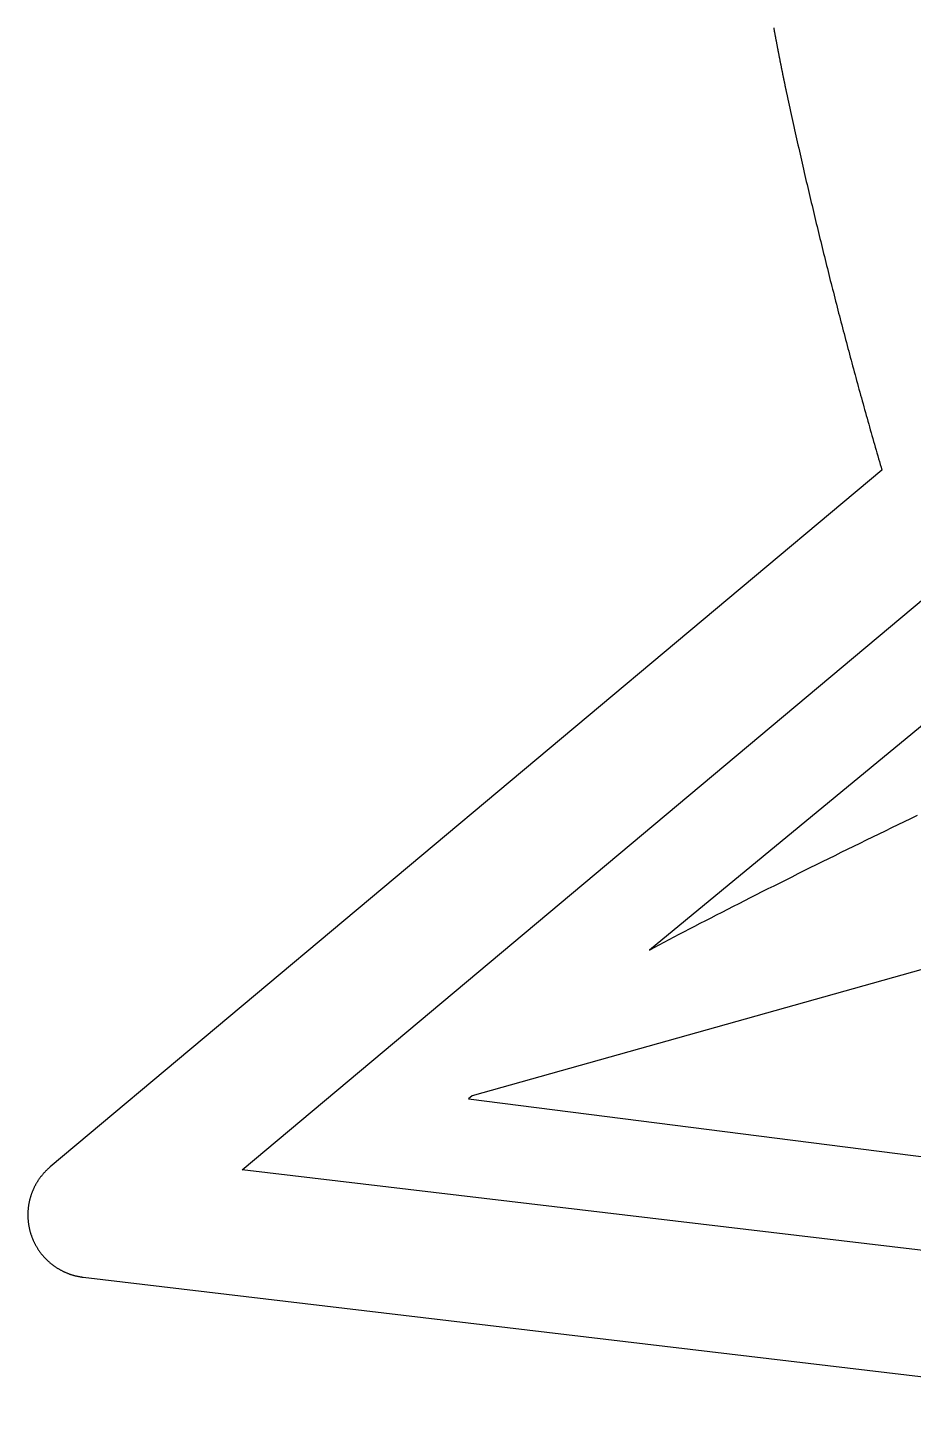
# Model space of a CAD drawing. Extents: x 5 to 105, y 2 to 136.
# Drawn here: x 7.31 to 16.6, y 32.4 to 46.99 of the extents above; entities that cross this region are included whole.
import ezdxf

# ---------------------------------------------------------------- set-up
doc = ezdxf.new("R2010")
doc.units = 0
doc.layers.get('0').update_dxf_attribs({"linetype": 'CONTINUOUS'})

msp = doc.modelspace()

# ---------------------------------------------------------------- linework, layer by layer
at = {"color": 7}
for points in [[(16.269, 42.3511), (7.5454, 35.0389)], [(20.9212, 33.6596), (9.5578, 35.0086), (18.3244, 42.357)], [(18.9178, 41.5067), (13.8303, 37.3148)], [(21.9206, 38.5784), (11.971, 35.7828)], [(11.971, 35.7828), (11.9332, 35.7516), (20.9059, 34.6097)], [(7.8904, 33.8812), (20.3591, 32.4011)]]:
    msp.add_lwpolyline(points, dxfattribs=at)
for points in [[(15.134, 46.9938, 0), (15.135, 46.9885, 0), (15.136, 46.9831, 0), (15.137, 46.9778, 0), (15.138, 46.9724, 0), (15.139, 46.9671, 0), (15.1399, 46.9617, 0), (15.1409, 46.9564, 0), (15.1419, 46.951, 0), (15.1429, 46.9456, 0), (15.1439, 46.9403, 0), (15.1449, 46.9349, 0), (15.1459, 46.9296, 0), (15.1469, 46.9242, 0), (15.1479, 46.9189, 0), (15.1489, 46.9135, 0), (15.1499, 46.9081, 0), (15.1509, 46.9028, 0), (15.1519, 46.8974, 0), (15.1529, 46.8921, 0), (15.1539, 46.8867, 0), (15.1549, 46.8814, 0), (15.1559, 46.876, 0), (15.1569, 46.8706, 0), (15.1579, 46.8653, 0), (15.1589, 46.8599, 0), (15.1599, 46.8546, 0), (15.161, 46.8492, 0), (15.162, 46.8438, 0), (15.163, 46.8385, 0), (15.164, 46.8331, 0), (15.165, 46.8277, 0), (15.166, 46.8224, 0), (15.167, 46.817, 0), (15.1681, 46.8116, 0), (15.1691, 46.8063, 0), (15.1701, 46.8009, 0), (15.1711, 46.7955, 0), (15.1721, 46.7902, 0), (15.1732, 46.7848, 0), (15.1742, 46.7794, 0), (15.1752, 46.7741, 0), (15.1763, 46.7687, 0), (15.1773, 46.7633, 0), (15.1783, 46.758, 0), (15.1793, 46.7526, 0), (15.1804, 46.7472, 0), (15.1814, 46.7419, 0), (15.1824, 46.7365, 0), (15.1835, 46.7311, 0), (15.1845, 46.7257, 0), (15.1856, 46.7204, 0), (15.1866, 46.715, 0), (15.1876, 46.7096, 0), (15.1887, 46.7043, 0), (15.1897, 46.6989, 0), (15.1908, 46.6935, 0), (15.1918, 46.6881, 0), (15.1929, 46.6828, 0), (15.1939, 46.6774, 0), (15.195, 46.672, 0), (15.196, 46.6666, 0), (15.1971, 46.6613, 0), (15.1981, 46.6559, 0), (15.1992, 46.6505, 0), (15.2002, 46.6451, 0), (15.2013, 46.6397, 0), (15.2024, 46.6344, 0), (15.2034, 46.629, 0), (15.2045, 46.6236, 0), (15.2056, 46.6182, 0), (15.2066, 46.6128, 0), (15.2077, 46.6074, 0), (15.2088, 46.6021, 0), (15.2098, 46.5967, 0), (15.2109, 46.5913, 0), (15.212, 46.5859, 0), (15.213, 46.5805, 0), (15.2141, 46.5751, 0), (15.2152, 46.5698, 0), (15.2163, 46.5644, 0), (15.2174, 46.559, 0), (15.2184, 46.5536, 0), (15.2195, 46.5482, 0), (15.2206, 46.5428, 0), (15.2217, 46.5374, 0), (15.2228, 46.532, 0), (15.2239, 46.5266, 0), (15.225, 46.5213, 0), (15.2261, 46.5159, 0), (15.2272, 46.5105, 0), (15.2283, 46.5051, 0), (15.2294, 46.4997, 0), (15.2305, 46.4943, 0), (15.2316, 46.4889, 0), (15.2327, 46.4835, 0), (15.2338, 46.4781, 0), (15.2349, 46.4727, 0), (15.236, 46.4673, 0), (15.2371, 46.4619, 0), (15.2382, 46.4565, 0), (15.2393, 46.4511, 0), (15.2404, 46.4457, 0), (15.2416, 46.4403, 0), (15.2427, 46.4349, 0), (15.2438, 46.4295, 0), (15.2449, 46.4241, 0), (15.246, 46.4187, 0), (15.2472, 46.4133, 0), (15.2483, 46.4079, 0), (15.2494, 46.4025, 0), (15.2506, 46.3971, 0), (15.2517, 46.3917, 0), (15.2528, 46.3863, 0), (15.254, 46.3809, 0), (15.2551, 46.3755, 0), (15.2562, 46.3701, 0), (15.2574, 46.3646, 0), (15.2585, 46.3592, 0), (15.2597, 46.3538, 0), (15.2608, 46.3484, 0), (15.262, 46.343, 0), (15.2631, 46.3376, 0), (15.2643, 46.3322, 0), (15.2654, 46.3268, 0), (15.2666, 46.3214, 0), (15.2677, 46.3159, 0), (15.2689, 46.3105, 0)], [(15.2689, 46.3105, 0), (15.2759, 46.2782, 0), (15.2828, 46.2459, 0), (15.2898, 46.2137, 0), (15.2968, 46.1814, 0), (15.3038, 46.1492, 0), (15.3108, 46.117, 0), (15.3179, 46.0848, 0), (15.3249, 46.0527, 0), (15.332, 46.0205, 0), (15.3391, 45.9884, 0), (15.3462, 45.9563, 0), (15.3533, 45.9242, 0), (15.3604, 45.8921, 0), (15.3676, 45.86, 0), (15.3747, 45.828, 0), (15.3819, 45.796, 0), (15.3891, 45.764, 0), (15.3963, 45.732, 0), (15.4035, 45.7, 0), (15.4108, 45.6681, 0), (15.418, 45.6362, 0), (15.4253, 45.6042, 0), (15.4326, 45.5724, 0), (15.4399, 45.5405, 0), (15.4472, 45.5086, 0), (15.4545, 45.4768, 0), (15.4619, 45.445, 0), (15.4692, 45.4132, 0), (15.4766, 45.3814, 0), (15.484, 45.3496, 0), (15.4914, 45.3179, 0), (15.4988, 45.2861, 0), (15.5063, 45.2544, 0), (15.5137, 45.2227, 0), (15.5212, 45.1911, 0), (15.5287, 45.1594, 0), (15.5362, 45.1278, 0), (15.5437, 45.0961, 0), (15.5512, 45.0645, 0), (15.5587, 45.0329, 0), (15.5663, 45.0014, 0), (15.5738, 44.9698, 0), (15.5814, 44.9383, 0), (15.589, 44.9068, 0), (15.5966, 44.8753, 0), (15.6043, 44.8438, 0), (15.6119, 44.8123, 0), (15.6196, 44.7809, 0), (15.6272, 44.7495, 0), (15.6349, 44.7181, 0), (15.6426, 44.6867, 0), (15.6503, 44.6553, 0), (15.6581, 44.6239, 0), (15.6658, 44.5926, 0), (15.6736, 44.5613, 0), (15.6814, 44.53, 0), (15.6891, 44.4987, 0), (15.6969, 44.4674, 0), (15.7048, 44.4362, 0), (15.7126, 44.4049, 0), (15.7204, 44.3737, 0), (15.7283, 44.3425, 0), (15.7362, 44.3114, 0), (15.7441, 44.2802, 0), (15.752, 44.249, 0), (15.7599, 44.2179, 0), (15.7678, 44.1868, 0), (15.7758, 44.1557, 0), (15.7837, 44.1246, 0), (15.7917, 44.0936, 0), (15.7997, 44.0625, 0), (15.8077, 44.0315, 0), (15.8157, 44.0005, 0), (15.8237, 43.9695, 0), (15.8318, 43.9385, 0), (15.8398, 43.9076, 0), (15.8479, 43.8766, 0), (15.856, 43.8457, 0), (15.8641, 43.8148, 0), (15.8722, 43.7839, 0), (15.8803, 43.7531, 0), (15.8885, 43.7222, 0), (15.8966, 43.6914, 0), (15.9048, 43.6605, 0), (15.913, 43.6297, 0), (15.9212, 43.599, 0), (15.9294, 43.5682, 0), (15.9376, 43.5374, 0), (15.9459, 43.5067, 0), (15.9541, 43.476, 0), (15.9624, 43.4453, 0), (15.9707, 43.4146, 0), (15.979, 43.3839, 0), (15.9873, 43.3533, 0), (15.9956, 43.3227, 0), (16.0039, 43.292, 0), (16.0123, 43.2614, 0), (16.0206, 43.2308, 0), (16.029, 43.2003, 0), (16.0374, 43.1697, 0), (16.0458, 43.1392, 0), (16.0542, 43.1087, 0), (16.0627, 43.0782, 0), (16.0711, 43.0477, 0), (16.0796, 43.0172, 0), (16.088, 42.9868, 0), (16.0965, 42.9563, 0), (16.105, 42.9259, 0), (16.1135, 42.8955, 0), (16.122, 42.8651, 0), (16.1306, 42.8348, 0), (16.1391, 42.8044, 0), (16.1477, 42.7741, 0), (16.1563, 42.7438, 0), (16.1649, 42.7135, 0), (16.1735, 42.6832, 0), (16.1821, 42.6529, 0), (16.1907, 42.6227, 0), (16.1994, 42.5924, 0), (16.208, 42.5622, 0), (16.2167, 42.532, 0), (16.2254, 42.5018, 0), (16.2341, 42.4716, 0), (16.2428, 42.4415, 0), (16.2515, 42.4113, 0), (16.2602, 42.3812, 0), (16.269, 42.3511, 0)], [(13.8303, 37.3148, 0), (13.8809, 37.3417, 0), (13.9321, 37.3688, 0), (13.984, 37.3963, 0), (14.0365, 37.4239, 0), (14.0896, 37.4519, 0), (14.1434, 37.4801, 0), (14.1977, 37.5085, 0), (14.2527, 37.5371, 0), (14.3082, 37.566, 0), (14.3643, 37.5951, 0), (14.4209, 37.6244, 0), (14.4781, 37.6539, 0), (14.5357, 37.6836, 0), (14.5939, 37.7135, 0), (14.6526, 37.7436, 0), (14.7118, 37.7738, 0), (14.7714, 37.8043, 0), (14.8315, 37.8349, 0), (14.892, 37.8656, 0), (14.9529, 37.8965, 0), (15.0143, 37.9275, 0), (15.076, 37.9587, 0), (15.1381, 37.99, 0), (15.2006, 38.0214, 0), (15.2635, 38.0529, 0), (15.3267, 38.0845, 0), (15.3902, 38.1163, 0), (15.454, 38.1481, 0), (15.5182, 38.18, 0), (15.5826, 38.212, 0), (15.6473, 38.244, 0), (15.7123, 38.2762, 0), (15.7775, 38.3083, 0), (15.8429, 38.3406, 0), (15.9085, 38.3729, 0), (15.9744, 38.4052, 0), (16.0405, 38.4375, 0), (16.1067, 38.4699, 0), (16.1731, 38.5023, 0), (16.2396, 38.5346, 0), (16.3063, 38.567, 0), (16.3731, 38.5994, 0), (16.44, 38.6318, 0), (16.507, 38.6642, 0), (16.5741, 38.6965, 0), (16.6412, 38.7288, 0)], [(7.5454, 35.0389, 0), (7.5407, 35.0349, 0), (7.536, 35.0308, 0), (7.5314, 35.0268, 0), (7.5268, 35.0226, 0), (7.5222, 35.0185, 0), (7.5177, 35.0143, 0), (7.5132, 35.0101, 0), (7.5088, 35.0058, 0), (7.5044, 35.0015, 0), (7.5001, 34.9972, 0), (7.4958, 34.9928, 0), (7.4916, 34.9884, 0), (7.4874, 34.984, 0), (7.4833, 34.9795, 0), (7.4792, 34.975, 0), (7.4751, 34.9705, 0), (7.4711, 34.9659, 0), (7.4672, 34.9613, 0), (7.4632, 34.9567, 0), (7.4594, 34.952, 0), (7.4555, 34.9473, 0), (7.4518, 34.9426, 0), (7.4481, 34.9378, 0), (7.4444, 34.933, 0), (7.4407, 34.9282, 0), (7.4371, 34.9234, 0), (7.4336, 34.9185, 0), (7.4301, 34.9136, 0), (7.4267, 34.9086, 0), (7.4233, 34.9037, 0), (7.4199, 34.8987, 0), (7.4166, 34.8937, 0), (7.4134, 34.8886, 0), (7.4102, 34.8836, 0), (7.407, 34.8785, 0), (7.4039, 34.8733, 0), (7.4009, 34.8682, 0), (7.3979, 34.863, 0), (7.3949, 34.8578, 0), (7.392, 34.8526, 0), (7.3891, 34.8474, 0), (7.3863, 34.8421, 0), (7.3835, 34.8368, 0), (7.3808, 34.8315, 0), (7.3781, 34.8262, 0), (7.3755, 34.8208, 0), (7.373, 34.8154, 0), (7.3704, 34.81, 0), (7.368, 34.8046, 0), (7.3656, 34.7991, 0), (7.3632, 34.7937, 0), (7.3609, 34.7882, 0), (7.3586, 34.7827, 0), (7.3564, 34.7772, 0), (7.3542, 34.7716, 0), (7.3521, 34.7661, 0), (7.35, 34.7605, 0), (7.348, 34.7549, 0), (7.346, 34.7493, 0), (7.3441, 34.7437, 0), (7.3423, 34.738, 0), (7.3404, 34.7323, 0), (7.3387, 34.7267, 0), (7.337, 34.721, 0), (7.3353, 34.7153, 0), (7.3337, 34.7095, 0), (7.3322, 34.7038, 0), (7.3307, 34.698, 0), (7.3292, 34.6923, 0), (7.3278, 34.6865, 0), (7.3265, 34.6807, 0), (7.3251, 34.6749, 0), (7.3239, 34.6691, 0), (7.3227, 34.6632, 0), (7.3216, 34.6574, 0), (7.3205, 34.6516, 0), (7.3195, 34.6457, 0), (7.3185, 34.6398, 0), (7.3175, 34.6339, 0), (7.3167, 34.628, 0), (7.3159, 34.6221, 0), (7.3151, 34.6162, 0), (7.3144, 34.6103, 0), (7.3137, 34.6044, 0), (7.3131, 34.5984, 0), (7.3125, 34.5925, 0), (7.312, 34.5865, 0), (7.3116, 34.5806, 0), (7.3112, 34.5746, 0), (7.3109, 34.5686, 0), (7.3106, 34.5626, 0), (7.3103, 34.5567, 0), (7.3102, 34.5507, 0), (7.3101, 34.5447, 0), (7.31, 34.5387, 0), (7.31, 34.5327, 0), (7.31, 34.5267, 0), (7.3101, 34.5207, 0), (7.3103, 34.5147, 0), (7.3105, 34.5086, 0), (7.3107, 34.5026, 0), (7.3111, 34.4966, 0), (7.3114, 34.4906, 0), (7.3119, 34.4846, 0), (7.3124, 34.4785, 0), (7.3129, 34.4725, 0), (7.3135, 34.4665, 0), (7.3141, 34.4605, 0), (7.3149, 34.4545, 0), (7.3156, 34.4484, 0), (7.3165, 34.4424, 0), (7.3173, 34.4364, 0), (7.3183, 34.4304, 0), (7.3193, 34.4244, 0), (7.3203, 34.4184, 0), (7.3214, 34.4124, 0), (7.3226, 34.4064, 0), (7.3238, 34.4004, 0), (7.3251, 34.3944, 0), (7.3264, 34.3884, 0), (7.3278, 34.3824, 0), (7.3293, 34.3764, 0), (7.3308, 34.3704, 0), (7.3323, 34.3645, 0), (7.334, 34.3585, 0), (7.3357, 34.3526, 0), (7.3374, 34.3466, 0)], [(7.3374, 34.3466, 0), (7.3392, 34.3407, 0), (7.341, 34.3348, 0), (7.343, 34.3289, 0), (7.3449, 34.323, 0), (7.3469, 34.3172, 0), (7.349, 34.3114, 0), (7.3511, 34.3057, 0), (7.3533, 34.2999, 0), (7.3555, 34.2942, 0), (7.3577, 34.2885, 0), (7.36, 34.2828, 0), (7.3624, 34.2772, 0), (7.3648, 34.2716, 0), (7.3673, 34.266, 0), (7.3698, 34.2605, 0), (7.3723, 34.255, 0), (7.375, 34.2495, 0), (7.3776, 34.244, 0), (7.3803, 34.2386, 0), (7.3831, 34.2332, 0), (7.3859, 34.2278, 0), (7.3887, 34.2225, 0), (7.3916, 34.2172, 0), (7.3945, 34.2119, 0), (7.3975, 34.2067, 0), (7.4005, 34.2015, 0), (7.4036, 34.1963, 0), (7.4067, 34.1911, 0), (7.4099, 34.186, 0), (7.4131, 34.1809, 0), (7.4164, 34.1759, 0), (7.4197, 34.1709, 0), (7.423, 34.1659, 0), (7.4264, 34.1609, 0), (7.4298, 34.156, 0), (7.4333, 34.1511, 0), (7.4368, 34.1463, 0), (7.4403, 34.1415, 0), (7.4439, 34.1367, 0), (7.4476, 34.1319, 0), (7.4513, 34.1272, 0), (7.455, 34.1226, 0), (7.4587, 34.1179, 0), (7.4625, 34.1133, 0), (7.4664, 34.1087, 0), (7.4703, 34.1042, 0), (7.4742, 34.0997, 0), (7.4781, 34.0953, 0), (7.4821, 34.0909, 0), (7.4862, 34.0865, 0), (7.4902, 34.0821, 0), (7.4944, 34.0778, 0), (7.4985, 34.0736, 0), (7.5027, 34.0693, 0), (7.5069, 34.0651, 0), (7.5112, 34.061, 0), (7.5155, 34.0569, 0), (7.5198, 34.0528, 0), (7.5242, 34.0488, 0), (7.5286, 34.0448, 0), (7.5331, 34.0408, 0), (7.5375, 34.0369, 0), (7.5421, 34.0331, 0), (7.5466, 34.0292, 0), (7.5512, 34.0254, 0), (7.5558, 34.0217, 0), (7.5605, 34.018, 0), (7.5651, 34.0143, 0), (7.5699, 34.0107, 0), (7.5746, 34.0071, 0), (7.5794, 34.0036, 0), (7.5842, 34.0001, 0), (7.5891, 33.9966, 0), (7.5939, 33.9932, 0), (7.5988, 33.9899, 0), (7.6038, 33.9866, 0), (7.6088, 33.9833, 0), (7.6138, 33.9801, 0), (7.6188, 33.9769, 0), (7.6239, 33.9737, 0), (7.629, 33.9706, 0), (7.6341, 33.9676, 0), (7.6392, 33.9646, 0), (7.6444, 33.9616, 0), (7.6496, 33.9587, 0), (7.6549, 33.9558, 0), (7.6601, 33.953, 0), (7.6654, 33.9502, 0), (7.6707, 33.9475, 0), (7.6761, 33.9448, 0), (7.6815, 33.9422, 0), (7.6869, 33.9396, 0), (7.6923, 33.9371, 0), (7.6978, 33.9346, 0), (7.7032, 33.9322, 0), (7.7088, 33.9298, 0), (7.7143, 33.9274, 0), (7.7198, 33.9251, 0), (7.7254, 33.9229, 0), (7.731, 33.9207, 0), (7.7367, 33.9186, 0), (7.7423, 33.9165, 0), (7.748, 33.9144, 0), (7.7537, 33.9124, 0), (7.7594, 33.9105, 0), (7.7651, 33.9086, 0), (7.7709, 33.9068, 0), (7.7767, 33.905, 0), (7.7825, 33.9032, 0), (7.7883, 33.9016, 0), (7.7942, 33.8999, 0), (7.8001, 33.8984, 0), (7.806, 33.8968, 0), (7.8119, 33.8954, 0), (7.8178, 33.894, 0), (7.8238, 33.8926, 0), (7.8297, 33.8913, 0), (7.8357, 33.89, 0), (7.8417, 33.8888, 0), (7.8477, 33.8877, 0), (7.8538, 33.8866, 0), (7.8599, 33.8856, 0), (7.8659, 33.8846, 0), (7.872, 33.8836, 0), (7.8782, 33.8828, 0), (7.8843, 33.882, 0), (7.8904, 33.8812, 0)]]:
    msp.add_polyline3d(points, dxfattribs=at)

doc.saveas('drawing.dxf')
